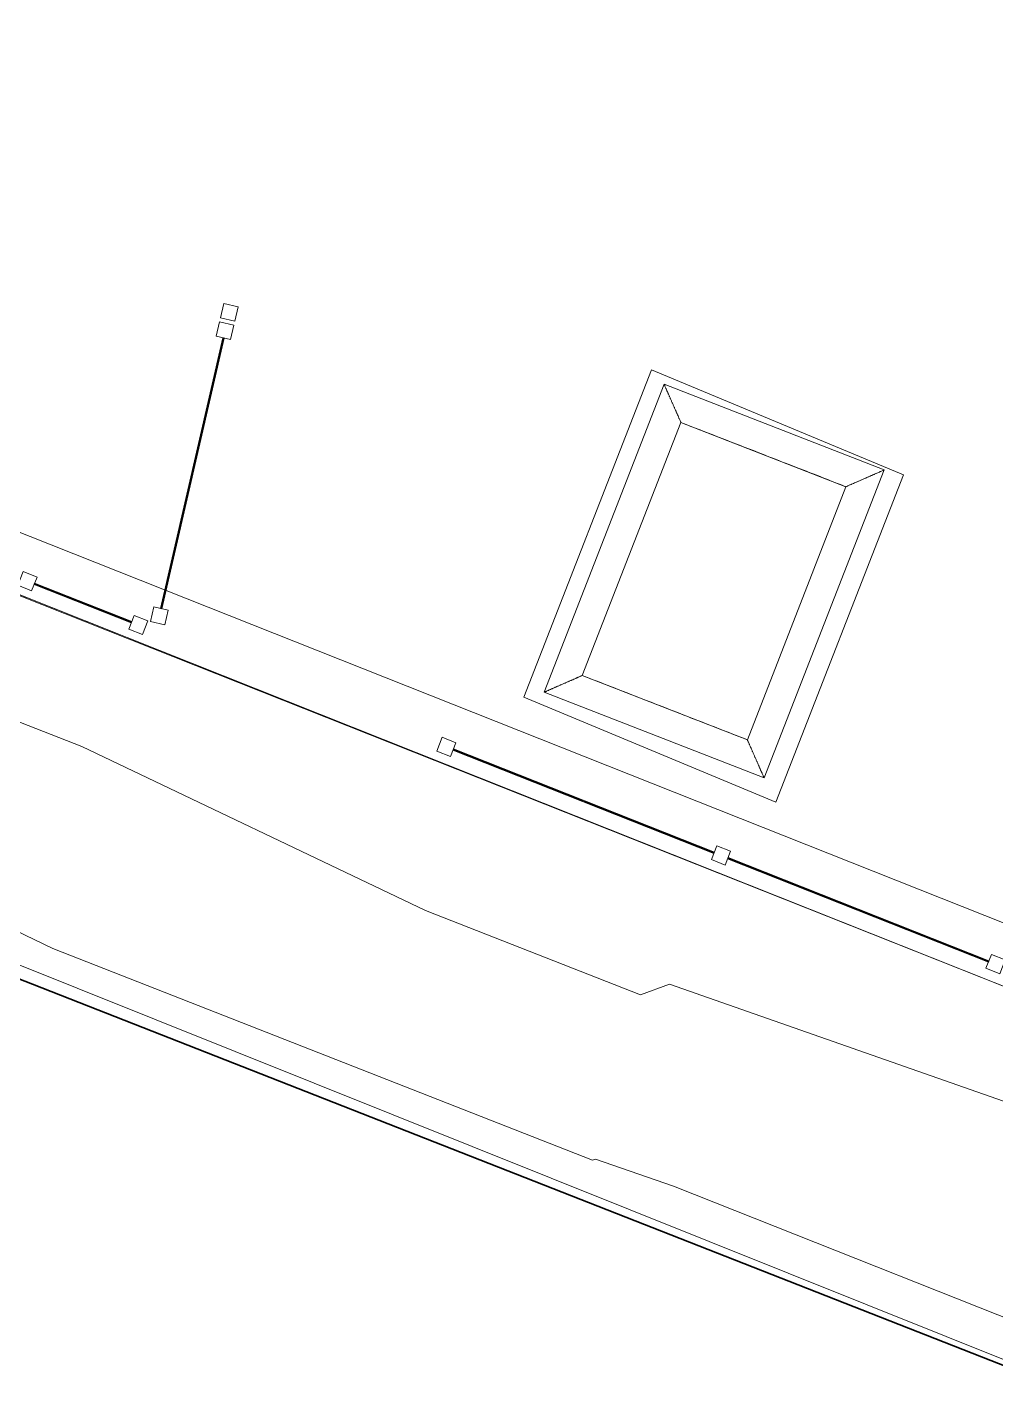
# Model space of a CAD drawing. Header units: metres. Extents: x -207 to 292, y -187 to 169.
# Drawn here: x -98.611 to -95.333, y -60.527 to -55.882 of the extents above; entities that cross this region are included whole.
import ezdxf

# ---------------------------------------------------------------- set-up
doc = ezdxf.new("R2010")
doc.units = ezdxf.units.M
for name, color, linetype, lineweight in [('A-FLOR', 7, 'Continuous', 9), ('A-GLAZ-CWMG', 7, 'Continuous', 9), ('C-TOPO', 7, 'Continuous', 9), ('C-TOPO-MINR', 7, 'Continuous', 9), ('CERCO INTERIOR', 7, 'Continuous', 9), ('P-SANR-FIXT', 7, 'Continuous', 9), ('solera', 7, 'Continuous', 35)]:
    doc.layers.add(name, color=color, linetype=linetype, lineweight=lineweight)
doc.layers.add('PR10-ARQ-PL-001-Emplazamiento-C-1_dwg', color=7, linetype='Continuous', lineweight=9, true_color=0x767676)

# ---------------------------------------------------------------- blocks, each defined once
blk = doc.blocks.new('Circular Mullion - 5mm-2137822-PLANTA EMPLAZAMIENTO ACTUALIZADO')
at = {"layer": 'A-GLAZ-CWMG'}
for p, q in [((-98.5879, -57.767), (-98.5888, -57.7693)), ((-98.5888, -57.7693), (-98.2598, -57.8995)), ((-98.587, -57.7646), (-98.5879, -57.767)), ((-98.2589, -57.8971), (-98.5879, -57.767)), ((-98.5879, -57.767), (-98.2589, -57.8971)), ((-98.258, -57.8948), (-98.587, -57.7646)), ((-98.2598, -57.8995), (-98.2589, -57.8971)), ((-98.2589, -57.8971), (-98.258, -57.8948))]:
    blk.add_line(p, q, dxfattribs=at)
blk = doc.blocks.new('Circular Mullion - 5mm-2127248-PLANTA EMPLAZAMIENTO ACTUALIZADO')
at = {"layer": 'A-GLAZ-CWMG'}
for p, q in [((-107.6478, -45.3968), (-107.9974, -46.2801)), ((-107.6455, -45.3977), (-107.9951, -46.281)), ((-107.9951, -46.281), (-107.6455, -45.3977)), ((-107.9927, -46.2819), (-107.6432, -45.3986)), ((-107.6455, -45.3977), (-107.6478, -45.3968)), ((-107.6432, -45.3986), (-107.6455, -45.3977)), ((-107.9974, -46.2801), (-107.9951, -46.281)), ((-107.9951, -46.281), (-107.9927, -46.2819))]:
    blk.add_line(p, q, dxfattribs=at)
blk = doc.blocks.new('Rectangular Mullion - 50 x 50 mm-2128568-PLANTA EMPLAZAMIENTO ACTUALIZADO')
at = {"layer": 'A-GLAZ-CWMG'}
for p, q in [((0.025, 0.025), (-0.025, 0.025)), ((-0.025, 0.025), (-0.025, -0.025)), ((0.025, -0.025), (0.025, 0.025)), ((-0.025, -0.025), (0.025, -0.025))]:
    blk.add_line(p, q, dxfattribs=at)
blk = doc.blocks.new('Rectangular Mullion - 50 x 50 mm-2128569-PLANTA EMPLAZAMIENTO ACTUALIZADO')
at = {"layer": 'A-GLAZ-CWMG'}
for p, q in [((-0.025, -0.025), (-0.025, 0.025)), ((-0.025, 0.025), (0.025, 0.025)), ((0.025, 0.025), (0.025, -0.025)), ((0.025, -0.025), (-0.025, -0.025))]:
    blk.add_line(p, q, dxfattribs=at)
blk = doc.blocks.new('Quad Corner Mullion - 50x50 mm-2128572-PLANTA EMPLAZAMIENTO ACTUALIZADO')
at = {"layer": 'A-GLAZ-CWMG'}
for p, q in [((0.025, 0.025), (-0.025, 0.025)), ((-0.025, 0.025), (-0.025, -0.025)), ((0.025, -0.025), (0.025, 0.025)), ((-0.025, -0.025), (0.025, -0.025))]:
    blk.add_line(p, q, dxfattribs=at)
blk = doc.blocks.new('Quad Corner Mullion - 50x50 mm-2128573-PLANTA EMPLAZAMIENTO ACTUALIZADO')
at = {"layer": 'A-GLAZ-CWMG'}
for p, q in [((-0.025, -0.025), (-0.025, 0.025)), ((-0.025, 0.025), (0.025, 0.025)), ((0.025, 0.025), (0.025, -0.025)), ((0.025, -0.025), (-0.025, -0.025))]:
    blk.add_line(p, q, dxfattribs=at)
blk = doc.blocks.new('Quad Corner Mullion - 50x50 mm-2128574-PLANTA EMPLAZAMIENTO ACTUALIZADO')
at = {"layer": 'A-GLAZ-CWMG'}
for p, q in [((0.025, 0.025), (-0.025, 0.025)), ((-0.025, 0.025), (-0.025, -0.025)), ((0.025, -0.025), (0.025, 0.025)), ((-0.025, -0.025), (0.025, -0.025))]:
    blk.add_line(p, q, dxfattribs=at)
blk = doc.blocks.new('Quad Corner Mullion - 50x50 mm-2128575-PLANTA EMPLAZAMIENTO ACTUALIZADO')
at = {"layer": 'A-GLAZ-CWMG'}
for p, q in [((-0.025, -0.025), (-0.025, 0.025)), ((-0.025, 0.025), (0.025, 0.025)), ((0.025, 0.025), (0.025, -0.025)), ((0.025, -0.025), (-0.025, -0.025))]:
    blk.add_line(p, q, dxfattribs=at)
blk = doc.blocks.new('Circular Mullion - 5mm-2137421-PLANTA EMPLAZAMIENTO ACTUALIZADO')
at = {"layer": 'A-GLAZ-CWMG'}
for p, q in [((-71.7438, -63.4451), (-72.4604, -64.0551)), ((-72.4587, -64.057), (-71.7422, -63.447)), ((-71.7422, -63.447), (-72.4587, -64.057)), ((-72.4571, -64.0589), (-71.7406, -63.4489)), ((-71.7422, -63.447), (-71.7438, -63.4451)), ((-71.7406, -63.4489), (-71.7422, -63.447)), ((-72.4604, -64.0551), (-72.4587, -64.057)), ((-72.4587, -64.057), (-72.4571, -64.0589))]:
    blk.add_line(p, q, dxfattribs=at)
blk = doc.blocks.new('YADRAN_LASQUEMAS_ARQ_MO_002_TERRAZAS_rvt-1-PLANTA EMPLAZAMIENTO ACTUALIZADO')
at = {"layer": 'A-GLAZ-CWMG', "lineweight": 9, "extrusion": (0, 0, -1)}
for name, p, rotation in [('Quad Corner Mullion - 50x50 mm-2128572-PLANTA EMPLAZAMIENTO ACTUALIZADO', (97.9275, -56.8474), 102.9620267374173), ('Quad Corner Mullion - 50x50 mm-2128573-PLANTA EMPLAZAMIENTO ACTUALIZADO', (97.9275, -56.8474), 102.9620267374173), ('Rectangular Mullion - 50 x 50 mm-2128568-PLANTA EMPLAZAMIENTO ACTUALIZADO', (97.9418, -56.9095), 102.9620267374173), ('Rectangular Mullion - 50 x 50 mm-2128569-PLANTA EMPLAZAMIENTO ACTUALIZADO', (97.9418, -56.9095), 102.9620267374173), ('Rectangular Mullion - 50 x 50 mm-2128568-PLANTA EMPLAZAMIENTO ACTUALIZADO', (98.6111, -57.7578), 201.5900000000006), ('Rectangular Mullion - 50 x 50 mm-2128569-PLANTA EMPLAZAMIENTO ACTUALIZADO', (98.6111, -57.7578), 201.5900000000006), ('Quad Corner Mullion - 50x50 mm-2128572-PLANTA EMPLAZAMIENTO ACTUALIZADO', (98.2357, -57.9063), 201.5900000000006), ('Quad Corner Mullion - 50x50 mm-2128573-PLANTA EMPLAZAMIENTO ACTUALIZADO', (98.2357, -57.9063), 201.5900000000006), ('Rectangular Mullion - 50 x 50 mm-2128568-PLANTA EMPLAZAMIENTO ACTUALIZADO', (96.2626, -58.6871), 201.5900000000006), ('Rectangular Mullion - 50 x 50 mm-2128569-PLANTA EMPLAZAMIENTO ACTUALIZADO', (96.2626, -58.6871), 201.5900000000006), ('Rectangular Mullion - 50 x 50 mm-2128568-PLANTA EMPLAZAMIENTO ACTUALIZADO', (95.3327, -59.0551), 201.5900000000006), ('Rectangular Mullion - 50 x 50 mm-2128569-PLANTA EMPLAZAMIENTO ACTUALIZADO', (95.3327, -59.0551), 201.5900000000006)]:
    blk.add_blockref(name, p, dxfattribs=dict(at, rotation=rotation))
at = {"layer": 'A-GLAZ-CWMG', "lineweight": 9}
for name, p, rotation in [('Circular Mullion - 5mm-2137421-PLANTA EMPLAZAMIENTO ACTUALIZADO', (-117.88, -151.5714), 216.6279732625839), ('Circular Mullion - 5mm-2137421-PLANTA EMPLAZAMIENTO ACTUALIZADO', (-117.88, -151.5714), 216.6279732625839), ('Circular Mullion - 5mm-2137421-PLANTA EMPLAZAMIENTO ACTUALIZADO', (-117.88, -151.5714), 216.6279732625839), ('Circular Mullion - 5mm-2137421-PLANTA EMPLAZAMIENTO ACTUALIZADO', (-117.88, -151.5714), 216.6279732625839), ('Quad Corner Mullion - 50x50 mm-2128574-PLANTA EMPLAZAMIENTO ACTUALIZADO', (-98.1641, -57.8753), 257.0379732625827), ('Quad Corner Mullion - 50x50 mm-2128575-PLANTA EMPLAZAMIENTO ACTUALIZADO', (-98.1641, -57.8753), 257.0379732625827), ('Quad Corner Mullion - 50x50 mm-2128574-PLANTA EMPLAZAMIENTO ACTUALIZADO', (-97.1924, -58.3192), 158.4099999999995), ('Quad Corner Mullion - 50x50 mm-2128575-PLANTA EMPLAZAMIENTO ACTUALIZADO', (-97.1924, -58.3192), 158.4099999999995), ('Circular Mullion - 5mm-2127248-PLANTA EMPLAZAMIENTO ACTUALIZADO', (-50.8882, -166.3234), 269.9999999999995), ('Circular Mullion - 5mm-2127248-PLANTA EMPLAZAMIENTO ACTUALIZADO', (-50.8882, -166.3234), 269.9999999999995), ('Circular Mullion - 5mm-2127248-PLANTA EMPLAZAMIENTO ACTUALIZADO', (-50.8882, -166.3234), 269.9999999999995), ('Circular Mullion - 5mm-2127248-PLANTA EMPLAZAMIENTO ACTUALIZADO', (-50.8882, -166.3234), 269.9999999999995), ('Circular Mullion - 5mm-2127248-PLANTA EMPLAZAMIENTO ACTUALIZADO', (-49.9583, -166.6914), 269.9999999999993), ('Circular Mullion - 5mm-2127248-PLANTA EMPLAZAMIENTO ACTUALIZADO', (-49.9583, -166.6914), 269.9999999999993), ('Circular Mullion - 5mm-2127248-PLANTA EMPLAZAMIENTO ACTUALIZADO', (-49.9583, -166.6914), 269.9999999999993), ('Circular Mullion - 5mm-2127248-PLANTA EMPLAZAMIENTO ACTUALIZADO', (-49.9583, -166.6914), 269.9999999999993)]:
    blk.add_blockref(name, p, dxfattribs=dict(at, rotation=rotation))
blk.add_blockref('Circular Mullion - 5mm-2137822-PLANTA EMPLAZAMIENTO ACTUALIZADO', (0, 0), dxfattribs=at)
blk.add_blockref('Circular Mullion - 5mm-2137822-PLANTA EMPLAZAMIENTO ACTUALIZADO', (0, 0), dxfattribs=at)
blk.add_blockref('Circular Mullion - 5mm-2137822-PLANTA EMPLAZAMIENTO ACTUALIZADO', (0, 0), dxfattribs=at)
blk.add_blockref('Circular Mullion - 5mm-2137822-PLANTA EMPLAZAMIENTO ACTUALIZADO', (0, 0), dxfattribs=at)
blk = doc.blocks.new('PR10-ARQ-PL-001-Emplazamiento-C-1_dwg_M_Pediluvio - M_Pediluvio-365787-PLANTA EMPLAZAMIENTO-674649-PLANTA EMPLAZAMIENTO ACTUALIZADO')
at = {"layer": 'P-SANR-FIXT', "flags": 128}
for points in [[(-0.4, 0.56), (-0.4, -0.56), (-0.4, 0.56), (0.4, 0.56), (0.4, -0.56), (-0.4, -0.56), (0.4, -0.56), (0.4, 0.56)], [(0.2696, 0.46), (0.2804, 0.46), (0.3, 0.46), (-0.3, 0.46), (-0.2804, 0.46), (-0.2696, 0.46), (-0.25, 0.46), (-0.2304, 0.46), (-0.2196, 0.46), (-0.2, 0.46), (-0.1804, 0.46), (-0.1696, 0.46), (-0.15, 0.46), (-0.1304, 0.46), (-0.1196, 0.46), (-0.1, 0.46), (-0.0804, 0.46), (-0.0696, 0.46), (-0.05, 0.46), (-0.0304, 0.46), (-0.0196, 0.46), (0, 0.46), (0.0196, 0.46), (0.0304, 0.46), (0.05, 0.46), (0.0696, 0.46), (0.0804, 0.46), (0.1, 0.46), (0.1196, 0.46), (0.1304, 0.46), (0.15, 0.46), (0.1696, 0.46), (0.1804, 0.46), (0.2, 0.46), (0.2196, 0.46), (0.2304, 0.46), (0.25, 0.46)], [(-0.3, -0.46), (-0.3, 0.46), (-0.3, -0.46), (0.3, -0.46), (-0.3, -0.46), (-0.3, 0.46), (-0.3, -0.46), (0.3, -0.46), (0.3, 0.46), (-0.3, 0.46), (-0.3, -0.46), (-0.3, 0.46), (0.3, 0.46), (-0.3, 0.46), (0.3, 0.46), (0.3, -0.46)], [(0.3, -0.46), (0.3, 0.46), (0.3, -0.46), (0.3, 0.46)], [(0.2804, -0.46), (0.3, -0.46), (-0.3, -0.46), (-0.2804, -0.46), (-0.2696, -0.46), (-0.25, -0.46), (-0.2304, -0.46), (-0.2196, -0.46), (-0.2, -0.46), (-0.1804, -0.46), (-0.1696, -0.46), (-0.15, -0.46), (-0.1304, -0.46), (-0.1196, -0.46), (-0.1, -0.46), (-0.0804, -0.46), (-0.0696, -0.46), (-0.05, -0.46), (-0.0304, -0.46), (-0.0196, -0.46), (0, -0.46), (0.0196, -0.46), (0.0304, -0.46), (0.05, -0.46), (0.0696, -0.46), (0.0804, -0.46), (0.1, -0.46), (0.1196, -0.46), (0.1304, -0.46), (0.15, -0.46), (0.1696, -0.46), (0.1804, -0.46), (0.2, -0.46), (0.2196, -0.46), (0.2304, -0.46), (0.25, -0.46), (0.2696, -0.46)]]:
    blk.add_lwpolyline(points, close=True, dxfattribs=at)
at = {"layer": 'P-SANR-FIXT'}
for points, knots in [([(-0.4, 0.56), (-0.4, 0.56), (-0.3991, 0.5591), (-0.3963, 0.5563), (-0.3934, 0.5534), (-0.3904, 0.5504), (-0.3876, 0.5476), (-0.3846, 0.5446), (-0.3813, 0.5414), (-0.3778, 0.5378), (-0.375, 0.535), (-0.3721, 0.5321), (-0.3691, 0.5291), (-0.3661, 0.5261), (-0.363, 0.523), (-0.3598, 0.5198), (-0.3565, 0.5165), (-0.3533, 0.5133), (-0.35, 0.51), (-0.3467, 0.5067), (-0.3435, 0.5035), (-0.3402, 0.5002), (-0.337, 0.497), (-0.3339, 0.4939), (-0.3309, 0.4909), (-0.3279, 0.4879), (-0.325, 0.485), (-0.3222, 0.4822), (-0.3187, 0.4786), (-0.3154, 0.4754), (-0.3124, 0.4724), (-0.3096, 0.4696), (-0.3066, 0.4666), (-0.3037, 0.4637), (-0.3009, 0.4609), (-0.3, 0.46), (-0.3, 0.46)], [-1, -1, -1, -1, -0.916667, -0.875, -0.833333, -0.791667, -0.770833, -0.75, -0.708333, -0.6875, -0.666667, -0.645833, -0.625, -0.604167, -0.583333, -0.5625, -0.541667, -0.520833, -0.5, -0.479167, -0.458333, -0.4375, -0.416667, -0.395833, -0.375, -0.354167, -0.333333, -0.3125, -0.291667, -0.25, -0.229167, -0.208333, -0.166667, -0.125, -0.083333, 0, 0, 0, 0]), ([(0.3, 0.46), (0.3, 0.46), (0.3009, 0.4609), (0.3037, 0.4637), (0.3066, 0.4666), (0.3096, 0.4696), (0.3124, 0.4724), (0.3154, 0.4754), (0.3195, 0.4795), (0.324, 0.484), (0.3279, 0.4879), (0.3309, 0.4909), (0.3339, 0.4939), (0.337, 0.497), (0.3402, 0.5002), (0.3435, 0.5035), (0.3467, 0.5067), (0.35, 0.51), (0.3533, 0.5133), (0.3565, 0.5165), (0.3598, 0.5198), (0.363, 0.523), (0.3661, 0.5261), (0.3691, 0.5291), (0.3721, 0.5321), (0.375, 0.535), (0.3778, 0.5378), (0.3814, 0.5413), (0.3846, 0.5446), (0.3876, 0.5476), (0.3904, 0.5504), (0.3934, 0.5534), (0.3963, 0.5563), (0.3991, 0.5591), (0.4, 0.56), (0.4, 0.56)], [0, 0, 0, 0, 0.083333, 0.125, 0.166667, 0.208333, 0.229167, 0.25, 0.291667, 0.333333, 0.354167, 0.375, 0.395833, 0.416667, 0.4375, 0.458333, 0.479167, 0.5, 0.520833, 0.541667, 0.5625, 0.583333, 0.604167, 0.625, 0.645833, 0.666667, 0.6875, 0.708333, 0.75, 0.770833, 0.791667, 0.833333, 0.875, 0.916667, 1, 1, 1, 1]), ([(-0.3, -0.46), (-0.3, -0.46), (-0.3009, -0.4609), (-0.3037, -0.4637), (-0.3066, -0.4666), (-0.3096, -0.4696), (-0.3124, -0.4724), (-0.3154, -0.4754), (-0.3195, -0.4795), (-0.324, -0.484), (-0.3279, -0.4879), (-0.3309, -0.4909), (-0.3339, -0.4939), (-0.337, -0.497), (-0.3402, -0.5002), (-0.3435, -0.5035), (-0.3467, -0.5067), (-0.35, -0.51), (-0.3533, -0.5133), (-0.3565, -0.5165), (-0.3598, -0.5198), (-0.363, -0.523), (-0.3661, -0.5261), (-0.3691, -0.5291), (-0.3721, -0.5321), (-0.375, -0.535), (-0.3778, -0.5378), (-0.3814, -0.5413), (-0.3846, -0.5446), (-0.3876, -0.5476), (-0.3904, -0.5504), (-0.3934, -0.5534), (-0.3963, -0.5563), (-0.3991, -0.5591), (-0.4, -0.56), (-0.4, -0.56)], [0, 0, 0, 0, 0.083333, 0.125, 0.166667, 0.208333, 0.229167, 0.25, 0.291667, 0.333333, 0.354167, 0.375, 0.395833, 0.416667, 0.4375, 0.458333, 0.479167, 0.5, 0.520833, 0.541667, 0.5625, 0.583333, 0.604167, 0.625, 0.645833, 0.666667, 0.6875, 0.708333, 0.75, 0.770833, 0.791667, 0.833333, 0.875, 0.916667, 1, 1, 1, 1]), ([(0.3, -0.46), (0.3, -0.46), (0.3009, -0.4609), (0.3037, -0.4637), (0.3066, -0.4666), (0.3096, -0.4696), (0.3124, -0.4724), (0.3154, -0.4754), (0.3195, -0.4795), (0.324, -0.484), (0.3279, -0.4879), (0.3309, -0.4909), (0.3339, -0.4939), (0.337, -0.497), (0.3402, -0.5002), (0.3435, -0.5035), (0.3467, -0.5067), (0.35, -0.51), (0.3533, -0.5133), (0.3565, -0.5165), (0.3598, -0.5198), (0.363, -0.523), (0.3661, -0.5261), (0.3691, -0.5291), (0.3721, -0.5321), (0.375, -0.535), (0.3778, -0.5378), (0.3813, -0.5414), (0.3846, -0.5446), (0.3876, -0.5476), (0.3904, -0.5504), (0.3934, -0.5534), (0.3963, -0.5563), (0.3991, -0.5591), (0.4, -0.56), (0.4, -0.56)], [0, 0, 0, 0, 0.083333, 0.125, 0.166667, 0.208333, 0.229167, 0.25, 0.291667, 0.333333, 0.354167, 0.375, 0.395833, 0.416667, 0.4375, 0.458333, 0.479167, 0.5, 0.520833, 0.541667, 0.5625, 0.583333, 0.604167, 0.625, 0.645833, 0.666667, 0.6875, 0.708333, 0.75, 0.770833, 0.791667, 0.833333, 0.875, 0.916667, 1, 1, 1, 1])]:
    blk.add_open_spline(points, degree=3, knots=knots, dxfattribs=at)
blk = doc.blocks.new('PR10-ARQ-PL-001-Emplazamiento-C-1_dwg-674643-PLANTA EMPLAZAMIENTO ACTUALIZADO')
at = {"layer": 'A-FLOR', "flags": 128}
blk.add_lwpolyline([(-96.9303, -58.1504), (-96.4984, -57.0416), (-95.6444, -57.3976), (-96.0763, -58.5064)], close=True, dxfattribs=at)
at = {"layer": 'C-TOPO', "flags": 128}
for points in [[(-109.7462, -48.6023), (-109.7852, -49.4495), (-109.7323, -50.2961), (-109.5883, -51.1319), (-109.3547, -51.9473), (-109.0344, -52.7327), (-108.6311, -53.4788), (-108.1495, -54.177), (-107.5953, -54.819), (-107.4819, -54.9247), (-106.9749, -55.3974), (-106.8382, -55.4996), (-106.2956, -55.9053), (-105.5654, -56.3368), (-104.7929, -56.6869), (-101.4874, -57.9858), (-100.9778, -58.186), (-99.2874, -58.8503), (-98.9602, -58.9789), (-95.2273, -60.4458), (-89.8862, -62.5446), (-89.3203, -62.767), (-79.8742, -66.4789)], [(-109.7462, -48.6023), (-109.7852, -49.4495), (-109.7323, -50.2961), (-109.5883, -51.1319), (-109.3547, -51.9473), (-109.0344, -52.7327), (-108.6311, -53.4788), (-108.1495, -54.177), (-107.5953, -54.819), (-107.4819, -54.9247), (-106.9749, -55.3974), (-106.8382, -55.4996), (-106.2956, -55.9053), (-105.5654, -56.3368), (-104.7929, -56.6869), (-101.4874, -57.9858), (-100.9778, -58.186), (-99.2874, -58.8503), (-98.9602, -58.9789), (-95.2273, -60.4458), (-89.8862, -62.5446), (-89.3203, -62.767), (-79.8742, -66.4789)], [(-82.6655, 20.879), (-107.9388, -43.26), (-108.9301, -45.796), (-109.585, -48.053), (-109.656, -50.289), (-109.3308, -51.834), (-107.8634, -54.399), (-105.9994, -56.031), (-103.4731, -57.115), (-100.2744, -58.402), (-88.8708, -62.976), (-80.3536, -66.302), (-78.0216, -66.925), (-75.2844, -66.886), (-72.4963, -65.73), (-70.1118, -62.965)], [(-85.4228, -63.0623), (-88.7405, -61.7422), (-89.1778, -61.5682), (-90.4235, -61.0725), (-93.3086, -59.9245), (-96.2762, -58.7437), (-96.4272, -58.6837), (-98.2731, -57.9492), (-98.3078, -57.9354), (-99.9847, -57.2681), (-102.8438, -56.1305), (-103.1924, -55.9918), (-102.8438, -56.1305), (-99.9847, -57.2681), (-98.3078, -57.9354), (-98.2731, -57.9492), (-96.4272, -58.6837), (-96.2762, -58.7437), (-93.3086, -59.9245), (-90.4235, -61.0725), (-89.1778, -61.5682), (-88.7405, -61.7422), (-85.4228, -63.0623)]]:
    blk.add_lwpolyline(points, dxfattribs=at)
at = {"layer": 'C-TOPO-MINR', "color": 9, "true_color": 0xc0c0c0, "flags": 128}
for points in [[(-85.7342, -63.9713), (-88.3965, -62.9953), (-88.851, -62.7886), (-88.8888, -62.7915), (-90.2629, -62.1745), (-90.3002, -62.1366), (-90.5292, -62.0625), (-90.5456, -62.0406), (-93.0984, -61.1106), (-93.3965, -61.0091), (-96.4235, -59.8079), (-96.6873, -59.7155), (-96.6977, -59.7193), (-98.5249, -59.0022), (-98.6517, -58.9417)], [(-98.9475, -58.1152), (-98.4267, -58.3184), (-97.2626, -58.8732), (-96.5353, -59.1587), (-96.4369, -59.1236), (-93.9563, -59.9922), (-93.3436, -60.2353), (-90.8663, -61.0788), (-90.4437, -61.2327), (-90.3708, -61.3301), (-89.356, -61.6584), (-89.1908, -61.8264), (-88.9734, -61.924), (-88.7579, -61.9073), (-86.1651, -63.0863)]]:
    blk.add_lwpolyline(points, dxfattribs=at)
at = {"layer": 'CERCO INTERIOR', "flags": 128}
blk.add_lwpolyline([(-43.8501, 6.1928), (-70.4226, -61.1085), (-71.6346, -63.4676), (-73.5279, -65.1069), (-75.9792, -65.979), (-78.5661, -65.7792), (-105.4009, -55.1206), (-107.4035, -53.5117), (-108.6118, -51.2683), (-108.7585, -48.6564), (-108.2451, -46.181), (-80.7154, 23.3595), (-79.5768, 25.6151), (-77.8364, 27.1497), (-75.5964, 28.0668), (-72.9859, 27.9815), (-46.0119, 17.335), (-43.9968, 15.6817), (-42.7375, 13.6508), (-42.3385, 11.1388), (-42.9762, 8.6573)], close=True, dxfattribs=at)
blk.add_lwpolyline([(-71.7655, -63.3164), (-73.6303, -64.9311), (-76.0062, -65.7763), (-78.5205, -65.5822), (-105.2991, -54.9458), (-107.2467, -53.3811), (-108.4146, -51.2126), (-108.5574, -48.6714), (-108.0493, -46.2216)], dxfattribs=at)
at = {"layer": 'solera'}
blk.add_line((-104.8384, -56.669), (-79.1381, -66.7681), dxfattribs=at)
at = {"rotation": 338.7147377142049}
blk.add_blockref('PR10-ARQ-PL-001-Emplazamiento-C-1_dwg_M_Pediluvio - M_Pediluvio-365787-PLANTA EMPLAZAMIENTO-674649-PLANTA EMPLAZAMIENTO ACTUALIZADO', (-96.2858, -57.7576), dxfattribs=at)
blk = doc.blocks.new('M_Pediluvio - M_Pediluvio-365787-PLANTA EMPLAZAMIENTO ACTUALIZADO')
at = {"layer": 'P-SANR-FIXT'}
for p, q in [((0.4, 0.56), (-0.4, 0.56)), ((-0.4, 0.56), (-0.4, -0.56)), ((-0.4, 0.56), (-0.4, -0.56)), ((0.4, 0.56), (-0.4, 0.56)), ((0.4, -0.56), (0.4, 0.56)), ((0.4, -0.56), (0.4, 0.56)), ((0.3, 0.46), (-0.3, 0.46)), ((-0.3, 0.46), (-0.2804, 0.46)), ((-0.3, 0.46), (-0.3, -0.46)), ((-0.3, 0.46), (-0.3, -0.46)), ((-0.3, 0.46), (0.3, 0.46)), ((0.3, 0.46), (-0.3, 0.46)), ((-0.3, -0.46), (-0.3, 0.46)), ((-0.3, 0.46), (-0.3, -0.46)), ((-0.3, 0.46), (0.3, 0.46)), ((-0.3, -0.46), (-0.3, 0.46)), ((-0.3, 0.46), (0.3, 0.46)), ((-0.3, 0.46), (-0.3, -0.46)), ((-0.2804, 0.46), (-0.2696, 0.46)), ((-0.2696, 0.46), (-0.25, 0.46)), ((-0.25, 0.46), (-0.2304, 0.46)), ((-0.2196, 0.46), (-0.2304, 0.46)), ((-0.2196, 0.46), (-0.2, 0.46)), ((-0.2, 0.46), (-0.1804, 0.46)), ((-0.1804, 0.46), (-0.1696, 0.46)), ((-0.1696, 0.46), (-0.15, 0.46)), ((-0.15, 0.46), (-0.1304, 0.46)), ((-0.1196, 0.46), (-0.1304, 0.46)), ((-0.1196, 0.46), (-0.1, 0.46)), ((-0.1, 0.46), (-0.0804, 0.46)), ((-0.0804, 0.46), (-0.0696, 0.46)), ((-0.0696, 0.46), (-0.05, 0.46)), ((-0.05, 0.46), (-0.0304, 0.46)), ((-0.0196, 0.46), (-0.0304, 0.46)), ((-0.0196, 0.46), (0, 0.46)), ((0, 0.46), (0.0196, 0.46)), ((0.0196, 0.46), (0.0304, 0.46)), ((0.0304, 0.46), (0.05, 0.46)), ((0.05, 0.46), (0.0696, 0.46)), ((0.0804, 0.46), (0.0696, 0.46)), ((0.0804, 0.46), (0.1, 0.46)), ((0.1, 0.46), (0.1196, 0.46)), ((0.1196, 0.46), (0.1304, 0.46)), ((0.1304, 0.46), (0.15, 0.46)), ((0.15, 0.46), (0.1696, 0.46)), ((0.1804, 0.46), (0.1696, 0.46)), ((0.1804, 0.46), (0.2, 0.46)), ((0.2, 0.46), (0.2196, 0.46)), ((0.2196, 0.46), (0.2304, 0.46)), ((0.2304, 0.46), (0.25, 0.46)), ((0.25, 0.46), (0.2696, 0.46)), ((0.2804, 0.46), (0.2696, 0.46)), ((0.2804, 0.46), (0.3, 0.46)), ((0.3, 0.46), (0.3, -0.46)), ((0.3, 0.46), (0.3, -0.46)), ((0.3, 0.46), (0.3, -0.46)), ((0.3, 0.46), (0.3, -0.46)), ((0.3, 0.46), (0.3, -0.46)), ((0.3, 0.46), (0.3, -0.46)), ((-0.2804, -0.46), (-0.3, -0.46)), ((-0.3, -0.46), (0.3, -0.46)), ((-0.3, -0.46), (0.3, -0.46)), ((0.3, -0.46), (-0.3, -0.46)), ((0.3, -0.46), (-0.3, -0.46)), ((0.3, -0.46), (-0.3, -0.46)), ((-0.2696, -0.46), (-0.2804, -0.46)), ((-0.25, -0.46), (-0.2696, -0.46)), ((-0.2304, -0.46), (-0.25, -0.46)), ((-0.2304, -0.46), (-0.2196, -0.46)), ((-0.2, -0.46), (-0.2196, -0.46)), ((-0.1804, -0.46), (-0.2, -0.46)), ((-0.1696, -0.46), (-0.1804, -0.46)), ((-0.15, -0.46), (-0.1696, -0.46)), ((-0.1304, -0.46), (-0.15, -0.46)), ((-0.1304, -0.46), (-0.1196, -0.46)), ((-0.1, -0.46), (-0.1196, -0.46)), ((-0.0804, -0.46), (-0.1, -0.46)), ((-0.0696, -0.46), (-0.0804, -0.46)), ((-0.05, -0.46), (-0.0696, -0.46)), ((-0.0304, -0.46), (-0.05, -0.46)), ((-0.0304, -0.46), (-0.0196, -0.46)), ((0, -0.46), (-0.0196, -0.46)), ((0.0196, -0.46), (0, -0.46)), ((0.0304, -0.46), (0.0196, -0.46)), ((0.05, -0.46), (0.0304, -0.46)), ((0.0696, -0.46), (0.05, -0.46)), ((0.0696, -0.46), (0.0804, -0.46)), ((0.1, -0.46), (0.0804, -0.46)), ((0.1196, -0.46), (0.1, -0.46)), ((0.1304, -0.46), (0.1196, -0.46)), ((0.15, -0.46), (0.1304, -0.46)), ((0.1696, -0.46), (0.15, -0.46)), ((0.1696, -0.46), (0.1804, -0.46)), ((0.2, -0.46), (0.1804, -0.46)), ((0.2196, -0.46), (0.2, -0.46)), ((0.2304, -0.46), (0.2196, -0.46)), ((0.25, -0.46), (0.2304, -0.46)), ((0.2696, -0.46), (0.25, -0.46)), ((0.2696, -0.46), (0.2804, -0.46)), ((0.3, -0.46), (0.2804, -0.46)), ((-0.4, -0.56), (0.4, -0.56)), ((-0.4, -0.56), (0.4, -0.56))]:
    blk.add_line(p, q, dxfattribs=at)
for points, knots in [([(-0.4, 0.56), (-0.4, 0.56), (-0.3991, 0.5591), (-0.3963, 0.5563), (-0.3934, 0.5534), (-0.3904, 0.5504), (-0.3876, 0.5476), (-0.3846, 0.5446), (-0.3813, 0.5414), (-0.3778, 0.5378), (-0.375, 0.535), (-0.3721, 0.5321), (-0.3691, 0.5291), (-0.3661, 0.5261), (-0.363, 0.523), (-0.3598, 0.5198), (-0.3565, 0.5165), (-0.3533, 0.5133), (-0.35, 0.51), (-0.3467, 0.5067), (-0.3435, 0.5035), (-0.3402, 0.5002), (-0.337, 0.497), (-0.3339, 0.4939), (-0.3309, 0.4909), (-0.3279, 0.4879), (-0.325, 0.485), (-0.3222, 0.4822), (-0.3187, 0.4786), (-0.3154, 0.4754), (-0.3124, 0.4724), (-0.3096, 0.4696), (-0.3066, 0.4666), (-0.3037, 0.4637), (-0.3009, 0.4609), (-0.3, 0.46), (-0.3, 0.46)], [-1, -1, -1, -1, -0.916667, -0.875, -0.833333, -0.791667, -0.770833, -0.75, -0.708333, -0.6875, -0.666667, -0.645833, -0.625, -0.604167, -0.583333, -0.5625, -0.541667, -0.520833, -0.5, -0.479167, -0.458333, -0.4375, -0.416667, -0.395833, -0.375, -0.354167, -0.333333, -0.3125, -0.291667, -0.25, -0.229167, -0.208333, -0.166667, -0.125, -0.083333, 0, 0, 0, 0]), ([(0.3, 0.46), (0.3, 0.46), (0.3009, 0.4609), (0.3037, 0.4637), (0.3066, 0.4666), (0.3096, 0.4696), (0.3124, 0.4724), (0.3154, 0.4754), (0.3195, 0.4795), (0.324, 0.484), (0.3279, 0.4879), (0.3309, 0.4909), (0.3339, 0.4939), (0.337, 0.497), (0.3402, 0.5002), (0.3435, 0.5035), (0.3467, 0.5067), (0.35, 0.51), (0.3533, 0.5133), (0.3565, 0.5165), (0.3598, 0.5198), (0.363, 0.523), (0.3661, 0.5261), (0.3691, 0.5291), (0.3721, 0.5321), (0.375, 0.535), (0.3778, 0.5378), (0.3814, 0.5413), (0.3846, 0.5446), (0.3876, 0.5476), (0.3904, 0.5504), (0.3934, 0.5534), (0.3963, 0.5563), (0.3991, 0.5591), (0.4, 0.56), (0.4, 0.56)], [0, 0, 0, 0, 0.083333, 0.125, 0.166667, 0.208333, 0.229167, 0.25, 0.291667, 0.333333, 0.354167, 0.375, 0.395833, 0.416667, 0.4375, 0.458333, 0.479167, 0.5, 0.520833, 0.541667, 0.5625, 0.583333, 0.604167, 0.625, 0.645833, 0.666667, 0.6875, 0.708333, 0.75, 0.770833, 0.791667, 0.833333, 0.875, 0.916667, 1, 1, 1, 1]), ([(-0.3, -0.46), (-0.3, -0.46), (-0.3009, -0.4609), (-0.3037, -0.4637), (-0.3066, -0.4666), (-0.3096, -0.4696), (-0.3124, -0.4724), (-0.3154, -0.4754), (-0.3195, -0.4795), (-0.324, -0.484), (-0.3279, -0.4879), (-0.3309, -0.4909), (-0.3339, -0.4939), (-0.337, -0.497), (-0.3402, -0.5002), (-0.3435, -0.5035), (-0.3467, -0.5067), (-0.35, -0.51), (-0.3533, -0.5133), (-0.3565, -0.5165), (-0.3598, -0.5198), (-0.363, -0.523), (-0.3661, -0.5261), (-0.3691, -0.5291), (-0.3721, -0.5321), (-0.375, -0.535), (-0.3778, -0.5378), (-0.3814, -0.5413), (-0.3846, -0.5446), (-0.3876, -0.5476), (-0.3904, -0.5504), (-0.3934, -0.5534), (-0.3963, -0.5563), (-0.3991, -0.5591), (-0.4, -0.56), (-0.4, -0.56)], [0, 0, 0, 0, 0.083333, 0.125, 0.166667, 0.208333, 0.229167, 0.25, 0.291667, 0.333333, 0.354167, 0.375, 0.395833, 0.416667, 0.4375, 0.458333, 0.479167, 0.5, 0.520833, 0.541667, 0.5625, 0.583333, 0.604167, 0.625, 0.645833, 0.666667, 0.6875, 0.708333, 0.75, 0.770833, 0.791667, 0.833333, 0.875, 0.916667, 1, 1, 1, 1]), ([(0.3, -0.46), (0.3, -0.46), (0.3009, -0.4609), (0.3037, -0.4637), (0.3066, -0.4666), (0.3096, -0.4696), (0.3124, -0.4724), (0.3154, -0.4754), (0.3195, -0.4795), (0.324, -0.484), (0.3279, -0.4879), (0.3309, -0.4909), (0.3339, -0.4939), (0.337, -0.497), (0.3402, -0.5002), (0.3435, -0.5035), (0.3467, -0.5067), (0.35, -0.51), (0.3533, -0.5133), (0.3565, -0.5165), (0.3598, -0.5198), (0.363, -0.523), (0.3661, -0.5261), (0.3691, -0.5291), (0.3721, -0.5321), (0.375, -0.535), (0.3778, -0.5378), (0.3813, -0.5414), (0.3846, -0.5446), (0.3876, -0.5476), (0.3904, -0.5504), (0.3934, -0.5534), (0.3963, -0.5563), (0.3991, -0.5591), (0.4, -0.56), (0.4, -0.56)], [0, 0, 0, 0, 0.083333, 0.125, 0.166667, 0.208333, 0.229167, 0.25, 0.291667, 0.333333, 0.354167, 0.375, 0.395833, 0.416667, 0.4375, 0.458333, 0.479167, 0.5, 0.520833, 0.541667, 0.5625, 0.583333, 0.604167, 0.625, 0.645833, 0.666667, 0.6875, 0.708333, 0.75, 0.770833, 0.791667, 0.833333, 0.875, 0.916667, 1, 1, 1, 1])]:
    blk.add_open_spline(points, degree=3, knots=knots, dxfattribs=at)

msp = doc.modelspace()

# ---------------------------------------------------------------- linework, layer by layer
at = {"layer": 'A-FLOR'}
for p, q in [((-96.9303, -58.1504), (-96.4984, -57.0416)), ((-96.4984, -57.0416), (-95.6444, -57.3976)), ((-95.6444, -57.3976), (-96.0763, -58.5064)), ((-96.0763, -58.5064), (-96.9303, -58.1504))]:
    msp.add_line(p, q, dxfattribs=at)
at = {"layer": 'C-TOPO'}
for p, q in [((-98.3078, -57.9354), (-99.9847, -57.2681)), ((-99.9847, -57.2681), (-98.3078, -57.9354)), ((-98.2731, -57.9492), (-98.3078, -57.9354)), ((-98.3078, -57.9354), (-98.2731, -57.9492)), ((-96.4272, -58.6837), (-98.2731, -57.9492)), ((-98.2731, -57.9492), (-96.4272, -58.6837)), ((-100.2744, -58.402), (-88.8708, -62.976)), ((-96.2762, -58.7437), (-96.4272, -58.6837)), ((-96.4272, -58.6837), (-96.2762, -58.7437)), ((-93.3086, -59.9245), (-96.2762, -58.7437)), ((-96.2762, -58.7437), (-93.3086, -59.9245)), ((-98.9602, -58.9789), (-95.2273, -60.4458)), ((-95.2273, -60.4458), (-98.9602, -58.9789))]:
    msp.add_line(p, q, dxfattribs=at)
at = {"layer": 'C-TOPO-MINR', "color": 9, "true_color": 0xc0c0c0, "flags": 128}
for points in [[(-98.9475, -58.1152), (-98.4267, -58.3184), (-97.2626, -58.8732), (-96.5353, -59.1587), (-96.4369, -59.1236), (-93.9563, -59.9922), (-93.3436, -60.2353), (-90.8663, -61.0788), (-90.4437, -61.2327), (-90.3708, -61.3301), (-89.356, -61.6584), (-89.1908, -61.8264), (-88.9734, -61.924), (-88.7579, -61.9073), (-86.1651, -63.0863)], [(-98.6517, -58.9417), (-98.5249, -59.0022), (-96.6977, -59.7193), (-96.6873, -59.7155), (-96.4235, -59.8079), (-93.3965, -61.0091), (-93.0984, -61.1106), (-90.5456, -62.0406), (-90.5292, -62.0625), (-90.3002, -62.1366), (-90.2629, -62.1745), (-88.8888, -62.7915), (-88.851, -62.7886), (-88.3965, -62.9953), (-85.7342, -63.9713)]]:
    msp.add_lwpolyline(points, dxfattribs=at)

# ---------------------------------------------------------------- block references
at = {"lineweight": 5}
msp.add_blockref('YADRAN_LASQUEMAS_ARQ_MO_002_TERRAZAS_rvt-1-PLANTA EMPLAZAMIENTO ACTUALIZADO', (0, 0), dxfattribs=at)
at = {"layer": 'P-SANR-FIXT', "rotation": 338.7147377142049}
msp.add_blockref('M_Pediluvio - M_Pediluvio-365787-PLANTA EMPLAZAMIENTO ACTUALIZADO', (-96.2858, -57.7576), dxfattribs=at)
at = {"layer": 'PR10-ARQ-PL-001-Emplazamiento-C-1_dwg', "color": 7}
msp.add_blockref('PR10-ARQ-PL-001-Emplazamiento-C-1_dwg-674643-PLANTA EMPLAZAMIENTO ACTUALIZADO', (0, 0), dxfattribs=at)

doc.saveas('drawing.dxf')
